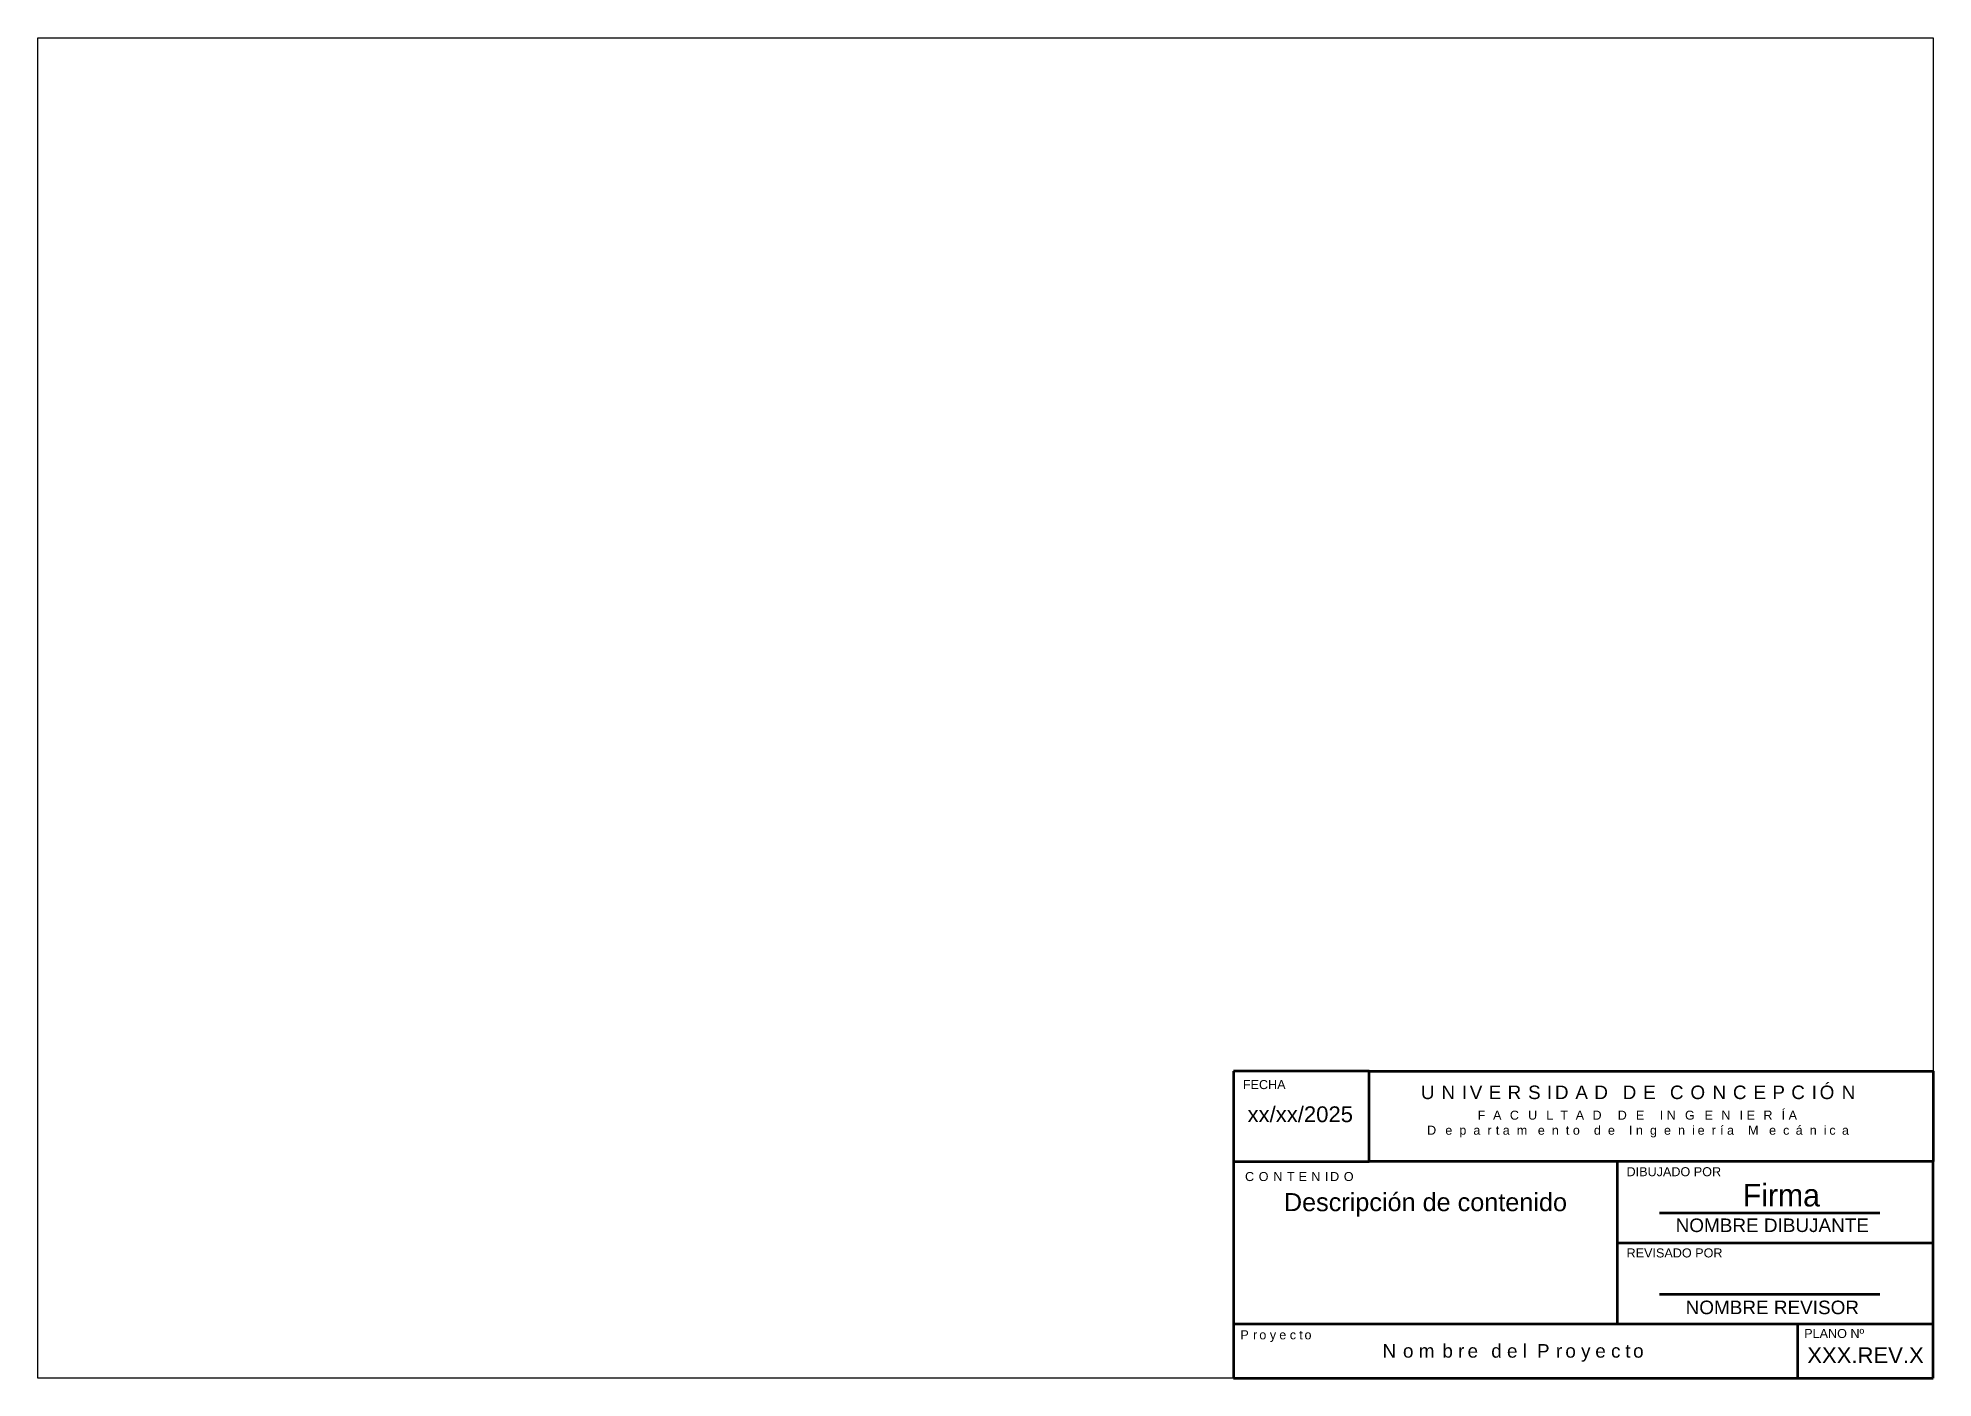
# Model space of a CAD drawing. Header units: millimetres. Extents: x 3271 to 3691, y 1281 to 1578.
import ezdxf

# ---------------------------------------------------------------- set-up
doc = ezdxf.new("R2010")
doc.units = ezdxf.units.MM
doc.layers.add('cajetin', color=7, linetype='Continuous', lineweight=50)
doc.layers.add('Rotulado', color=7, linetype='Continuous', lineweight=50)
doc.styles.get("Standard").update_dxf_attribs({"font": 'arial.ttf'})

msp = doc.modelspace()

# ---------------------------------------------------------------- linework, layer by layer
msp.add_lwpolyline([(3691.26, 1281.09), (3271.26, 1281.09), (3271.26, 1578.09), (3691.26, 1578.09)], close=True)
at = {"layer": 'cajetin'}
for p, q in [((3566.26, 1349.09), (3536.26, 1349.09)), ((3536.26, 1349.09), (3536.26, 1329.09)), ((3536.26, 1329.09), (3566.26, 1329.09)), ((3536.26, 1329.09), (3536.26, 1293.09)), ((3621.26, 1329.09), (3621.26, 1293.09)), ((3691.26, 1293.09), (3691.26, 1329.09)), ((3621.26, 1311.09), (3691.26, 1311.09)), ((3536.26, 1293.09), (3621.26, 1293.09)), ((3536.26, 1293.09), (3536.26, 1281.09)), ((3621.26, 1293.09), (3691.26, 1293.09)), ((3661.26, 1281.09), (3661.26, 1293.09)), ((3691.26, 1281.09), (3691.26, 1293.09)), ((3536.26, 1281.09), (3691.26, 1281.09))]:
    msp.add_line(p, q, dxfattribs=at)
at = {"layer": 'Rotulado'}
for p, q in [((3630.66, 1317.71), (3679.46, 1317.71)), ((3630.66, 1299.71), (3679.46, 1299.71))]:
    msp.add_line(p, q, dxfattribs=at)
msp.add_lwpolyline([(3566.26, 1349.09), (3691.26, 1349.09), (3691.26, 1329.09), (3566.26, 1329.09)], close=True, dxfattribs=at)

# ---------------------------------------------------------------- texts
at = {"layer": 'Rotulado', "attachment_point": 1}
for s, width, heights, insert, char_height in [('FECHA', 44.3875, [0], (3538.3, 1347.14), 2), ('\\pxqc;{\\fArial|b0|i0|c0|p34;\\T1.5;UNIVERSIDAD DE CONCEPCIÓN}', 150, [0], (3551.65, 1345.92), 3), ('\\pxqc;{\\H0.77778x;xx/xx/2025\\Ftxt|c0;\\H1.2857x;\\T2; }', 42, [6], (3530.02, 1341.31), 4.5), ('\\pxqc;{\\H0.66667x;\\T2;FACULTAD DE INGENIERÍA\\PDepartamento de Ingeniería Mecánica}', 150, [7.89], (3551.65, 1340.36), 3), ('DIBUJADO POR', 44.3875, [0], (3623.33, 1327.83), 2), ('{\\T1.5;CONTENIDO}', 59.406, [0], (3538.78, 1326.76), 2), ('\\pxqc;{\\fFreestyle Script|b0|i0|c0|p66;Firma}', 75, [0], (3620.14, 1324.12), 5), ('\\pxqc;Descripción de contenido', 85, [0], (3536.26, 1322.09), 4), ('\\pxqc;NOMBRE DIBUJANTE', 75, [0], (3618.13, 1316.46), 3), ('REVISADO POR', 44.3875, [0], (3623.33, 1309.83), 2), ('\\pxqc;NOMBRE REVISOR', 75, [0], (3618.13, 1298.26), 3), ('{\\T1.5;Proyecto}', 59.406, [0], (3537.75, 1291.68), 2), ('PLANO Nº', 44.3875, [0], (3662.7, 1291.98), 2), ('\\pxqc;{\\H0.66667x;\\T1.5;Nombre del Proyecto}', 125, [0], (3536.26, 1288.62), 4.5), ('{\\H0.77778x;XXX.REV.X\\Ftxt|c0;\\H1.2857x;\\T2; }', 48, [6], (3663.38, 1287.92), 4.5)]:
    msp.add_mtext_dynamic_manual_height_columns(s, width=width, gutter_width=12.5, heights=heights, dxfattribs=dict(at, insert=insert, char_height=char_height))

doc.saveas('drawing.dxf')
